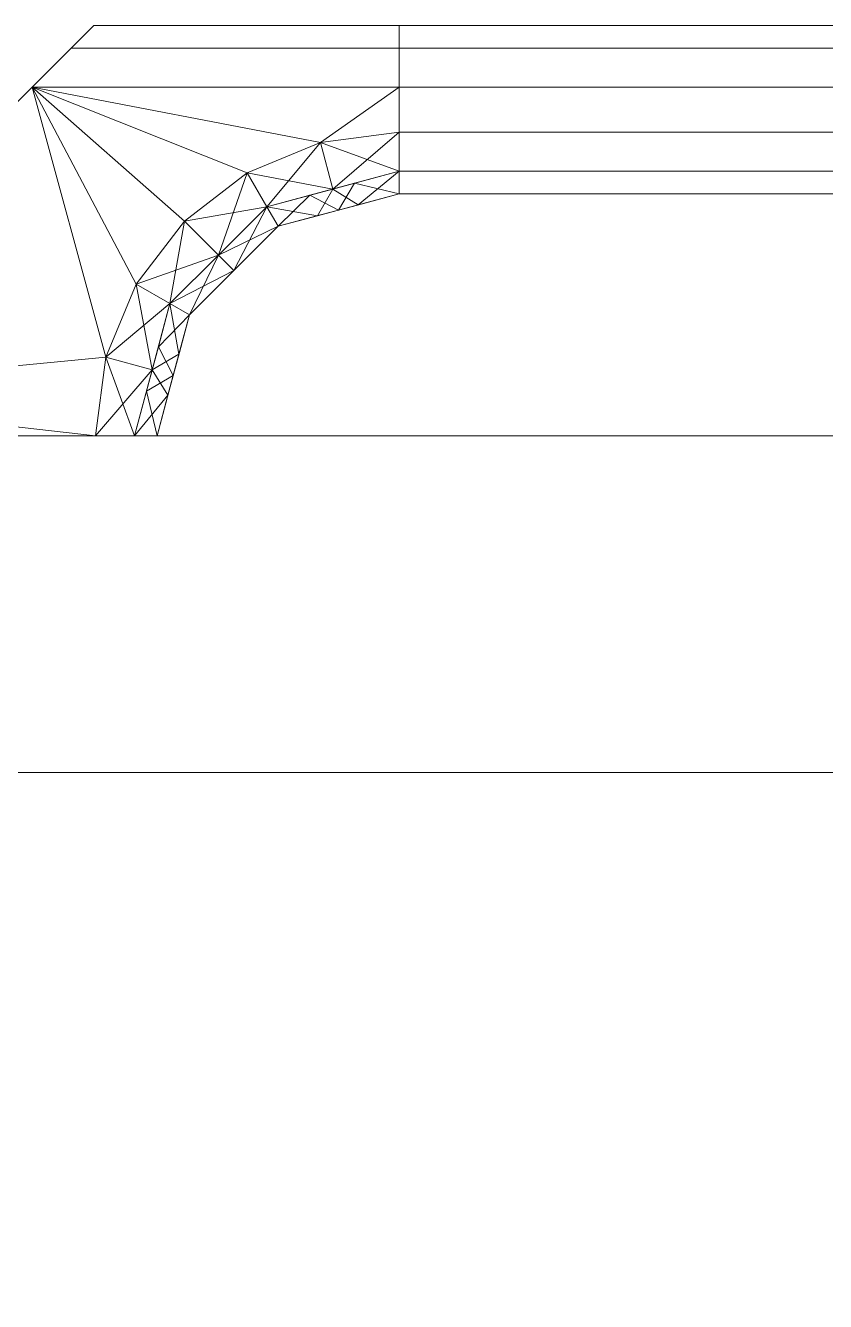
# Model space of a CAD drawing. Header units: feet. Extents: x 1888 to 2477, y 2252 to 2616.
# Drawn here: x 2249.17 to 2255.11, y 2278.51 to 2288 of the extents above; entities that cross this region are included whole.
import ezdxf

# ---------------------------------------------------------------- set-up
doc = ezdxf.new("R2010")
doc.units = ezdxf.units.FT
doc.layers.add('3D-F-AFFFEQM', color=3, linetype='Continuous', lineweight=9)
doc.layers.add('Fridge handle', color=6, linetype='Continuous', lineweight=9)

# ---------------------------------------------------------------- blocks, each defined once
blk = doc.blocks.new('Refrigerator')
at = {"layer": '3D-F-AFFFEQM'}
mesh = blk.add_polyface(dxfattribs=at)
corners = [(-36.3198, 3.3307, 30.9825), (2.1552, 3.3307, 30.9825), (2.1552, 3.3307, 1.08), (-36.3198, 3.3307, 1.08)]
mesh.append_faces([[corners[k] for k in face] for face in [(2, 3, 0, 1)]])
mesh = blk.add_polyface(dxfattribs=at)
corners = [(2.1552, 3.3307, 30.9825), (-36.3198, 3.3307, 30.9825), (-36.3198, 1.1707, 30.9825), (2.1552, 1.1707, 30.9825)]
mesh.append_faces([[corners[k] for k in face] for face in [(0, 1, 2, 3)]])
mesh = blk.add_polyface(dxfattribs=at)
corners = [(-36.3198, 3.3307, 1.08), (2.1552, 3.3307, 1.08), (2.1552, 1.1707, 1.08), (-36.3198, 1.1707, 1.08)]
mesh.append_faces([[corners[k] for k in face] for face in [(0, 1, 2, 3)]])
mesh = blk.add_polyface(dxfattribs=at)
corners = [(-36.3198, 3.3307, 76.815), (-17.1483, 3.3307, 76.815), (-17.1483, 3.3307, 31.2525), (-36.3198, 3.3307, 31.2525)]
mesh.append_faces([[corners[k] for k in face] for face in [(3, 0, 1, 2)]])
mesh = blk.add_polyface(dxfattribs=at)
corners = [(-17.1483, 3.3307, 76.815), (-36.3198, 3.3307, 76.815), (-36.3198, 1.1707, 76.815), (-17.1483, 1.1707, 76.815)]
mesh.append_faces([[corners[k] for k in face] for face in [(0, 1, 2, 3)]])
mesh = blk.add_polyface(dxfattribs=at)
corners = [(-36.3198, 3.3307, 31.2525), (-17.1483, 3.3307, 31.2525), (-17.1483, 1.1707, 31.2525), (-36.3198, 1.1707, 31.2525)]
mesh.append_faces([[corners[k] for k in face] for face in [(0, 1, 2, 3)]])
mesh = blk.add_polyface(dxfattribs=at)
corners = [(-36.3198, 1.1707, 30.9825), (-36.3198, 1.1707, 1.08), (2.1552, 1.1707, 1.08), (2.1552, 1.1707, 30.9825)]
mesh.append_faces([[corners[k] for k in face] for face in [(2, 3, 0, 1)]])
mesh = blk.add_polyface(dxfattribs=at)
corners = [(-36.3198, 1.1707, 76.815), (-36.3198, 1.1707, 31.2525), (-17.1483, 1.1707, 31.2525), (-17.1483, 1.1707, 76.815)]
mesh.append_faces([[corners[k] for k in face] for face in [(2, 3, 0, 1)]])
mesh = blk.add_polyface(dxfattribs=at)
corners = [(-36.3198, -24.7493, 76.815), (2.1552, -24.7493, 76.815), (2.1552, 1.1707, 76.815), (-36.3198, 1.1707, 76.815)]
mesh.append_faces([[corners[k] for k in face] for face in [(3, 0, 1, 2)]])
mesh = blk.add_polyface(dxfattribs=at)
corners = [(-36.3198, -24.7493, 1.08), (-36.3198, 1.1707, 1.08), (2.1552, 1.1707, 1.08), (2.1552, -24.7493, 1.08)]
mesh.append_faces([[corners[k] for k in face] for face in [(2, 3, 0, 1)]])
mesh = blk.add_polyface(dxfattribs=at)
corners = [(-36.3198, 1.1707, 76.815), (2.1552, 1.1707, 76.815), (2.1552, 1.1707, 1.08), (-36.3198, 1.1707, 1.08)]
mesh.append_faces([[corners[k] for k in face] for face in [(3, 0, 1, 2)]])
at = {"layer": 'Fridge handle'}
mesh = blk.add_polyface(dxfattribs=at)
corners = [(-31.7876, 5.5679, 28.62), (-31.537, 5.8186, 28.7647), (-31.3923, 5.9632, 29.0153), (-31.3923, 5.9632, 29.3047), (-31.537, 5.8186, 29.5553), (-31.7876, 5.5679, 29.7), (-33.7548, 3.6007, 29.7), (-33.7548, 3.6007, 28.62)]
mesh.append_faces([[corners[k] for k in face] for face in [(0, 5, 4, 1)]], dxfattribs={"vtx0": -1, "vtx2": -1})
mesh.append_faces([[corners[k] for k in face] for face in [(7, 6, 5, 0)]], dxfattribs={"vtx2": -1})
mesh.append_faces([[corners[k] for k in face] for face in [(4, 3, 2, 1)]], dxfattribs={"vtx3": -1})
mesh = blk.add_polyface(dxfattribs=at)
corners = [(-29.4348, 5.8186, 29.5553), (-29.4348, 5.9632, 29.3047), (-31.3923, 5.9632, 29.3047), (-31.537, 5.8186, 29.5553)]
mesh.append_faces([[corners[k] for k in face] for face in [(2, 3, 0, 1)]])
mesh = blk.add_polyface(dxfattribs=at)
corners = [(-29.4348, 5.9632, 29.0153), (-29.4348, 5.8186, 28.7647), (-31.537, 5.8186, 28.7647), (-31.3923, 5.9632, 29.0153)]
mesh.append_faces([[corners[k] for k in face] for face in [(1, 2, 3, 0)]])
mesh = blk.add_polyface(dxfattribs=at)
corners = [(-29.4348, 5.9632, 29.3047), (-29.4348, 5.9632, 29.0153), (-31.3923, 5.9632, 29.0153), (-31.3923, 5.9632, 29.3047)]
mesh.append_faces([[corners[k] for k in face] for face in [(1, 2, 3, 0)]])
mesh = blk.add_polyface(dxfattribs=at)
corners = [(-29.4348, 5.8186, 28.7647), (-29.4348, 5.5679, 28.62), (-29.4348, 5.2786, 28.62), (-29.4348, 5.0279, 28.7647), (-29.4348, 4.8832, 29.0153), (-29.4348, 4.8832, 29.3047), (-29.4348, 5.0279, 29.5553), (-29.4348, 5.2786, 29.7), (-29.4348, 5.5679, 29.7), (-29.4348, 5.8186, 29.5553), (-29.4348, 5.9632, 29.3047), (-29.4348, 5.9632, 29.0153)]
mesh.append_faces([[corners[k] for k in face] for face in [(9, 7, 8), (5, 3, 4), (2, 0, 1)]], dxfattribs={"vtx0": -1})
mesh.append_faces([[corners[k] for k in face] for face in [(2, 10, 11, 0)]], dxfattribs={"vtx0": -1, "vtx3": -1})
mesh.append_faces([[corners[k] for k in face] for face in [(2, 3, 10), (6, 7, 3, 5)]], dxfattribs={"vtx1": -1, "vtx2": -1})
mesh.append_faces([[corners[k] for k in face] for face in [(9, 10, 3, 7)]], dxfattribs={"vtx1": -1, "vtx2": -1, "vtx3": -1})
mesh = blk.add_polyface(dxfattribs=at)
corners = [(-29.4348, 5.9632, 29.3047), (-29.4348, 5.8186, 29.5553), (-4.7298, 5.8186, 29.5553), (-4.7298, 5.9632, 29.3047)]
mesh.append_faces([[corners[k] for k in face] for face in [(0, 1, 2, 3)]])
mesh = blk.add_polyface(dxfattribs=at)
corners = [(-29.4348, 5.9632, 29.0153), (-29.4348, 5.9632, 29.3047), (-4.7298, 5.9632, 29.3047), (-4.7298, 5.9632, 29.0153)]
mesh.append_faces([[corners[k] for k in face] for face in [(3, 0, 1, 2)]])
mesh = blk.add_polyface(dxfattribs=at)
corners = [(-29.4348, 5.8186, 28.7647), (-29.4348, 5.9632, 29.0153), (-4.7298, 5.9632, 29.0153), (-4.7298, 5.8186, 28.7647)]
mesh.append_faces([[corners[k] for k in face] for face in [(0, 1, 2, 3)]])
mesh = blk.add_polyface(dxfattribs=at)
corners = [(-29.4348, 5.5679, 28.62), (-29.4348, 5.8186, 28.7647), (-29.4348, 5.9632, 29.0153), (-29.4348, 5.9632, 29.3047), (-29.4348, 5.8186, 29.5553), (-29.4348, 5.5679, 29.7), (-29.4348, 5.2786, 29.7), (-29.4348, 5.0279, 29.5553), (-29.4348, 4.8832, 29.3047), (-29.4348, 4.8832, 29.0153), (-29.4348, 5.0279, 28.7647), (-29.4348, 5.2786, 28.62)]
mesh.append_faces([[corners[k] for k in face] for face in [(2, 0, 1), (9, 7, 8)]], dxfattribs={"vtx0": -1})
mesh.append_faces([[corners[k] for k in face] for face in [(10, 11, 7, 9)]], dxfattribs={"vtx1": -1, "vtx2": -1})
mesh.append_faces([[corners[k] for k in face] for face in [(3, 4, 7, 11)]], dxfattribs={"vtx1": -1, "vtx2": -1, "vtx3": -1})
mesh.append_faces([[corners[k] for k in face] for face in [(2, 3, 11, 0)]], dxfattribs={"vtx1": -1, "vtx3": -1})
mesh.append_faces([[corners[k] for k in face] for face in [(4, 5, 6, 7)]], dxfattribs={"vtx3": -1})
mesh = blk.add_polyface(dxfattribs=at)
corners = [(-29.4348, 5.5679, 29.7), (-29.4348, 5.8186, 29.5553), (-31.537, 5.8186, 29.5553), (-31.7876, 5.5679, 29.7)]
mesh.append_faces([[corners[k] for k in face] for face in [(2, 3, 0, 1)]])
mesh = blk.add_polyface(dxfattribs=at)
corners = [(-29.4348, 5.8186, 28.7647), (-29.4348, 5.5679, 28.62), (-31.7876, 5.5679, 28.62), (-31.537, 5.8186, 28.7647)]
mesh.append_faces([[corners[k] for k in face] for face in [(1, 2, 3, 0)]])
mesh = blk.add_polyface(dxfattribs=at)
corners = [(-29.4348, 5.5679, 28.62), (-29.4348, 5.8186, 28.7647), (-4.7298, 5.8186, 28.7647), (-4.7298, 5.5679, 28.62)]
mesh.append_faces([[corners[k] for k in face] for face in [(0, 1, 2, 3)]])
mesh = blk.add_polyface(dxfattribs=at)
corners = [(-29.4348, 5.8186, 29.5553), (-29.4348, 5.5679, 29.7), (-4.7298, 5.5679, 29.7), (-4.7298, 5.8186, 29.5553)]
mesh.append_faces([[corners[k] for k in face] for face in [(3, 0, 1, 2)]])
mesh = blk.add_polyface(dxfattribs=at)
corners = [(-33.7548, 3.6007, 29.7), (-33.7548, 3.3307, 29.7), (-31.3826, 3.3307, 29.7), (-31.3162, 3.8349, 29.7), (-31.1216, 4.3046, 29.7), (-30.8121, 4.7081, 29.7), (-30.4087, 5.0176, 29.7), (-29.9389, 5.2122, 29.7), (-29.4348, 5.2786, 29.7), (-29.4348, 5.5679, 29.7), (-31.7876, 5.5679, 29.7)]
mesh.append_faces([[corners[k] for k in face] for face in [(7, 10, 6)]], dxfattribs={"vtx0": -1, "vtx1": -1})
mesh.append_faces([[corners[k] for k in face] for face in [(3, 10, 0, 2), (10, 3, 4)]], dxfattribs={"vtx0": -1, "vtx2": -1})
mesh.append_faces([[corners[k] for k in face] for face in [(1, 2, 0)]], dxfattribs={"vtx1": -1})
mesh.append_faces([[corners[k] for k in face] for face in [(5, 6, 10), (4, 5, 10)]], dxfattribs={"vtx1": -1, "vtx2": -1})
mesh.append_faces([[corners[k] for k in face] for face in [(7, 8, 9, 10)]], dxfattribs={"vtx3": -1})
mesh = blk.add_polyface(dxfattribs=at)
corners = [(-33.7548, 3.3307, 28.62), (-33.7548, 3.6007, 28.62), (-31.7876, 5.5679, 28.62), (-29.4348, 5.5679, 28.62), (-29.4348, 5.2786, 28.62), (-29.9389, 5.2122, 28.62), (-30.4087, 5.0176, 28.62), (-30.8121, 4.7081, 28.62), (-31.1216, 4.3046, 28.62), (-31.3162, 3.8349, 28.62), (-31.3826, 3.3307, 28.62)]
mesh.append_faces([[corners[k] for k in face] for face in [(5, 3, 4)]], dxfattribs={"vtx0": -1})
mesh.append_faces([[corners[k] for k in face] for face in [(9, 1, 2, 8)]], dxfattribs={"vtx0": -1, "vtx2": -1})
mesh.append_faces([[corners[k] for k in face] for face in [(7, 8, 2), (6, 7, 2)]], dxfattribs={"vtx1": -1, "vtx2": -1})
mesh.append_faces([[corners[k] for k in face] for face in [(5, 6, 2, 3)]], dxfattribs={"vtx1": -1, "vtx3": -1})
mesh.append_faces([[corners[k] for k in face] for face in [(10, 0, 1, 9)]], dxfattribs={"vtx2": -1})
mesh = blk.add_polyface(dxfattribs=at)
corners = [(-29.4348, 5.2786, 28.62), (-29.4348, 5.5679, 28.62), (-4.7298, 5.5679, 28.62), (-4.7298, 5.2786, 28.62)]
mesh.append_faces([[corners[k] for k in face] for face in [(3, 0, 1, 2)]])
mesh = blk.add_polyface(dxfattribs=at)
corners = [(-29.4348, 5.5679, 29.7), (-29.4348, 5.2786, 29.7), (-4.7298, 5.2786, 29.7), (-4.7298, 5.5679, 29.7)]
mesh.append_faces([[corners[k] for k in face] for face in [(0, 1, 2, 3)]])
mesh = blk.add_polyface(dxfattribs=at)
corners = [(-31.3826, 3.3307, 29.7), (-31.3162, 3.8349, 29.7), (-31.1216, 4.3046, 29.7), (-30.8121, 4.7081, 29.7), (-30.4087, 5.0176, 29.7), (-29.9389, 5.2122, 29.7), (-29.4348, 5.2786, 29.7), (-29.4348, 5.0279, 29.5553), (-30.2834, 4.8006, 29.5553), (-30.9046, 4.1793, 29.5553), (-31.132, 3.3307, 29.5553), (-29.8591, 4.9142, 29.5553), (-30.594, 4.4899, 29.5553), (-31.0183, 3.755, 29.5553)]
mesh.append_faces([[corners[k] for k in face] for face in [(13, 0, 10)]], dxfattribs={"vtx0": -1})
mesh.append_faces([[corners[k] for k in face] for face in [(11, 4, 8), (12, 2, 9), (3, 8, 4)]], dxfattribs={"vtx0": -1, "vtx1": -1})
mesh.append_faces([[corners[k] for k in face] for face in [(11, 5, 4), (13, 1, 0)]], dxfattribs={"vtx0": -1, "vtx2": -1})
mesh.append_faces([[corners[k] for k in face] for face in [(12, 8, 3), (11, 7, 5), (3, 2, 12), (2, 1, 9), (13, 9, 1)]], dxfattribs={"vtx1": -1, "vtx2": -1})
mesh.append_faces([[corners[k] for k in face] for face in [(7, 6, 5)]], dxfattribs={"vtx2": -1})
mesh = blk.add_polyface(dxfattribs=at)
corners = [(-29.4348, 5.2786, 28.62), (-29.9389, 5.2122, 28.62), (-30.4087, 5.0176, 28.62), (-30.8121, 4.7081, 28.62), (-31.1216, 4.3046, 28.62), (-31.3162, 3.8349, 28.62), (-31.3826, 3.3307, 28.62), (-31.132, 3.3307, 28.7647), (-30.9046, 4.1793, 28.7647), (-30.2834, 4.8006, 28.7647), (-29.4348, 5.0279, 28.7647), (-29.8591, 4.9142, 28.7647), (-31.0183, 3.755, 28.7647), (-30.594, 4.4899, 28.7647)]
mesh.append_faces([[corners[k] for k in face] for face in [(5, 7, 6)]], dxfattribs={"vtx0": -1})
mesh.append_faces([[corners[k] for k in face] for face in [(1, 9, 2), (4, 12, 5), (12, 4, 8)]], dxfattribs={"vtx0": -1, "vtx1": -1})
mesh.append_faces([[corners[k] for k in face] for face in [(2, 9, 13)]], dxfattribs={"vtx0": -1, "vtx2": -1})
mesh.append_faces([[corners[k] for k in face] for face in [(10, 11, 0)]], dxfattribs={"vtx1": -1})
mesh.append_faces([[corners[k] for k in face] for face in [(1, 0, 11), (11, 9, 1), (3, 2, 13), (13, 8, 3), (4, 3, 8), (12, 7, 5)]], dxfattribs={"vtx1": -1, "vtx2": -1})
mesh = blk.add_polyface(dxfattribs=at)
corners = [(-29.4348, 5.0279, 28.7647), (-29.4348, 5.2786, 28.62), (-4.7298, 5.2786, 28.62), (-4.7298, 5.0279, 28.7647)]
mesh.append_faces([[corners[k] for k in face] for face in [(3, 0, 1, 2)]])
mesh = blk.add_polyface(dxfattribs=at)
corners = [(-29.4348, 5.2786, 29.7), (-29.4348, 5.0279, 29.5553), (-4.7298, 5.0279, 29.5553), (-4.7298, 5.2786, 29.7)]
mesh.append_faces([[corners[k] for k in face] for face in [(0, 1, 2, 3)]])
mesh = blk.add_polyface(dxfattribs=at)
corners = [(-29.4348, 4.8832, 29.3047), (-30.211, 4.6753, 29.3047), (-30.7793, 4.107, 29.3047), (-30.9873, 3.3307, 29.3047), (-31.132, 3.3307, 29.5553), (-30.9046, 4.1793, 29.5553), (-30.2834, 4.8006, 29.5553), (-29.4348, 5.0279, 29.5553), (-30.0069, 4.8746, 29.5553), (-29.8229, 4.7792, 29.3047), (-30.594, 4.4899, 29.5553), (-30.4951, 4.3911, 29.3047), (-30.847, 3.8541, 29.3047), (-31.0183, 3.755, 29.5553), (-29.7208, 4.9513, 29.5553), (-30.9171, 3.5924, 29.3047)]
mesh.append_faces([[corners[k] for k in face] for face in [(9, 8, 1), (13, 12, 5), (2, 5, 12)]], dxfattribs={"vtx0": -1, "vtx1": -1})
mesh.append_faces([[corners[k] for k in face] for face in [(1, 6, 10)]], dxfattribs={"vtx0": -1, "vtx2": -1})
mesh.append_faces([[corners[k] for k in face] for face in [(9, 0, 14), (13, 4, 15), (14, 8, 9), (2, 11, 5), (10, 5, 11), (15, 12, 13), (11, 1, 10), (8, 6, 1)]], dxfattribs={"vtx1": -1, "vtx2": -1})
mesh.append_faces([[corners[k] for k in face] for face in [(0, 7, 14), (4, 3, 15)]], dxfattribs={"vtx2": -1})
mesh = blk.add_polyface(dxfattribs=at)
corners = [(-29.4348, 5.0279, 28.7647), (-30.2834, 4.8006, 28.7647), (-30.9046, 4.1793, 28.7647), (-31.132, 3.3307, 28.7647), (-30.9873, 3.3307, 29.0153), (-30.7793, 4.107, 29.0153), (-30.211, 4.6753, 29.0153), (-29.4348, 4.8832, 29.0153), (-29.9581, 4.743, 29.0153), (-29.8591, 4.9142, 28.7647), (-30.4951, 4.3911, 29.0153), (-30.594, 4.4899, 28.7647), (-30.9786, 3.9029, 28.7647), (-30.8833, 3.7189, 29.0153), (-29.6964, 4.8131, 29.0153), (-31.0553, 3.6168, 28.7647)]
mesh.append_faces([[corners[k] for k in face] for face in [(9, 8, 1), (13, 12, 5), (2, 5, 12)]], dxfattribs={"vtx0": -1, "vtx1": -1})
mesh.append_faces([[corners[k] for k in face] for face in [(1, 6, 10)]], dxfattribs={"vtx0": -1, "vtx2": -1})
mesh.append_faces([[corners[k] for k in face] for face in [(9, 0, 14), (13, 4, 15), (14, 8, 9), (2, 11, 5), (15, 12, 13), (8, 6, 1)]], dxfattribs={"vtx1": -1, "vtx2": -1})
mesh.append_faces([[corners[k] for k in face] for face in [(10, 5, 11, 1)]], dxfattribs={"vtx1": -1, "vtx3": -1})
mesh.append_faces([[corners[k] for k in face] for face in [(0, 7, 14), (4, 3, 15)]], dxfattribs={"vtx2": -1})
mesh = blk.add_polyface(dxfattribs=at)
corners = [(-29.4348, 4.8832, 29.0153), (-29.4348, 5.0279, 28.7647), (-4.7298, 5.0279, 28.7647), (-4.7298, 4.8832, 29.0153)]
mesh.append_faces([[corners[k] for k in face] for face in [(3, 0, 1, 2)]])
mesh = blk.add_polyface(dxfattribs=at)
corners = [(-29.4348, 5.0279, 29.5553), (-29.4348, 4.8832, 29.3047), (-4.7298, 4.8832, 29.3047), (-4.7298, 5.0279, 29.5553)]
mesh.append_faces([[corners[k] for k in face] for face in [(3, 0, 1, 2)]])
mesh = blk.add_polyface(dxfattribs=at)
corners = [(-29.4348, 4.8832, 29.0153), (-30.211, 4.6753, 29.0153), (-30.7793, 4.107, 29.0153), (-30.9873, 3.3307, 29.0153), (-30.9873, 3.3307, 29.3047), (-30.7793, 4.107, 29.3047), (-30.211, 4.6753, 29.3047), (-29.4348, 4.8832, 29.3047), (-29.9702, 4.7398, 29.3047), (-29.8229, 4.7792, 29.0153), (-30.4951, 4.3911, 29.3047), (-30.4951, 4.3911, 29.0153), (-30.8438, 3.8662, 29.0153), (-30.8833, 3.7189, 29.3047), (-29.7025, 4.8115, 29.3047), (-30.9155, 3.5985, 29.0153)]
mesh.append_faces([[corners[k] for k in face] for face in [(9, 8, 1), (13, 12, 5), (2, 5, 12)]], dxfattribs={"vtx0": -1, "vtx1": -1})
mesh.append_faces([[corners[k] for k in face] for face in [(5, 2, 11, 10), (1, 6, 10, 11)]], dxfattribs={"vtx0": -1, "vtx2": -1})
mesh.append_faces([[corners[k] for k in face] for face in [(9, 0, 14), (13, 4, 15), (14, 8, 9), (8, 6, 1), (15, 12, 13)]], dxfattribs={"vtx1": -1, "vtx2": -1})
mesh.append_faces([[corners[k] for k in face] for face in [(0, 7, 14), (4, 3, 15)]], dxfattribs={"vtx2": -1})
mesh = blk.add_polyface(dxfattribs=at)
corners = [(-29.4348, 4.8832, 29.3047), (-29.4348, 4.8832, 29.0153), (-4.7298, 4.8832, 29.0153), (-4.7298, 4.8832, 29.3047)]
mesh.append_faces([[corners[k] for k in face] for face in [(3, 0, 1, 2)]])
mesh = blk.add_polyface(dxfattribs=at)
corners = [(-33.7548, 3.3307, 29.7), (-33.7548, 3.3307, 28.62), (-31.3826, 3.3307, 28.62), (-31.132, 3.3307, 28.7647), (-30.9873, 3.3307, 29.0153), (-30.9873, 3.3307, 29.3047), (-31.132, 3.3307, 29.5553), (-31.3826, 3.3307, 29.7)]
mesh.append_faces([[corners[k] for k in face] for face in [(6, 3, 4, 5)]], dxfattribs={"vtx0": -1})
mesh.append_faces([[corners[k] for k in face] for face in [(1, 2, 7, 0)]], dxfattribs={"vtx1": -1})
mesh.append_faces([[corners[k] for k in face] for face in [(6, 7, 2, 3)]], dxfattribs={"vtx1": -1, "vtx3": -1})

msp = doc.modelspace()

# ---------------------------------------------------------------- block references
at = {"xscale": 1.15876680052351, "yscale": 1.15876680052351, "zscale": 1.15876680052351}
msp.add_blockref('Refrigerator', (2286.0521, 2281.0897, -1.2515), dxfattribs=at)

doc.saveas('drawing.dxf')
